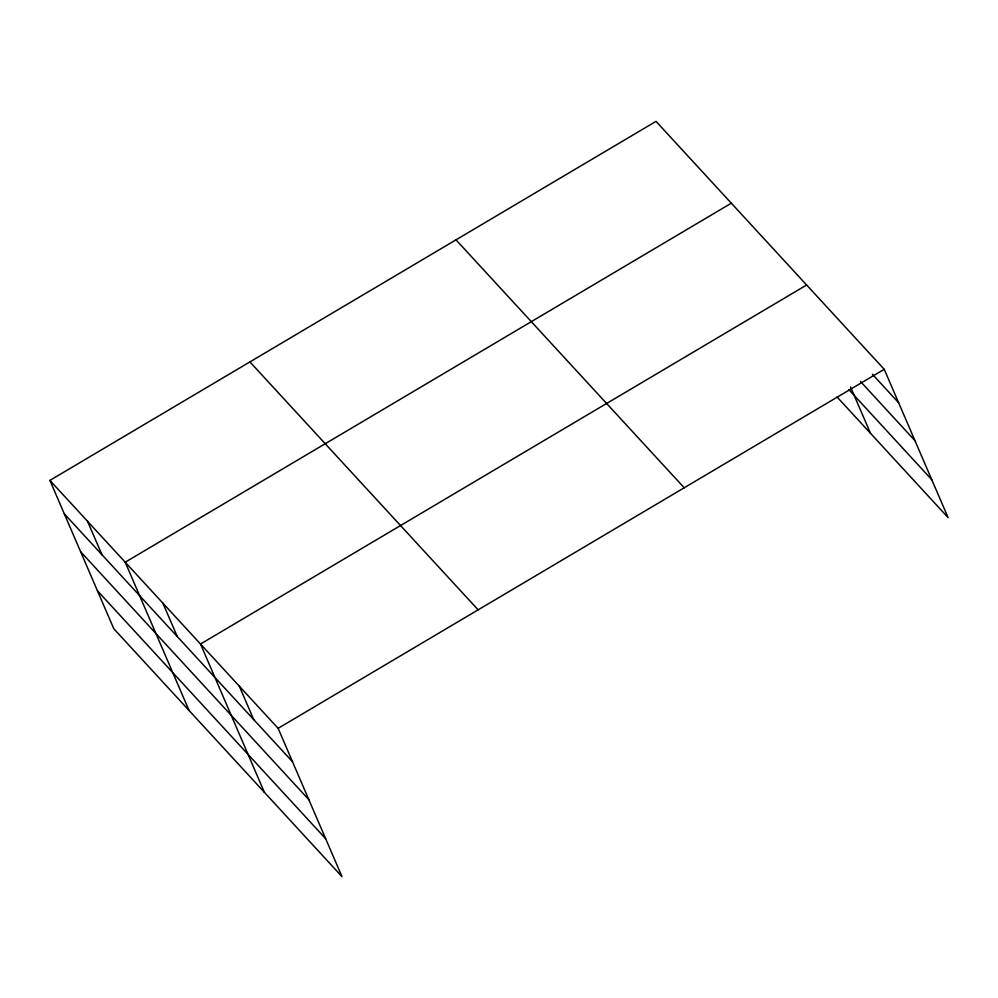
<?xml version="1.0" encoding="UTF-8"?>
<svg xmlns="http://www.w3.org/2000/svg" width="998" height="998" viewBox="0 0 998 998"><rect width="100%" height="100%" fill="white"/><g stroke="black" fill="none" stroke-linecap="round" stroke-linejoin="round"><path stroke-width="1.5" d="M49.9 480.387L278.118 728.328L341.99 876.631L113.772 628.69L49.9 480.387L656.01 121.369L884.228 369.31L948.1 517.613L837.035 396.942M731.322 203.193L125.212 562.211L189.084 710.514M806.634 285.004L200.523 644.022L264.395 792.337M278.118 728.328L884.228 369.31M872.414 374.262L898.624 402.743M860.426 381.411L914.954 440.654M848.949 389.719L931.77 479.701M455.999 239.844L684.216 487.785M249.912 361.912L478.142 609.853M64.296 513.82L292.514 761.761M80.626 551.732L308.844 799.672M97.442 590.791L325.66 838.719M850.57 387.037L870.505 433.307M239.32 686.175L253.717 719.608M162.874 603.116L177.27 636.549M87.562 521.305L101.958 554.738"/></g></svg>
